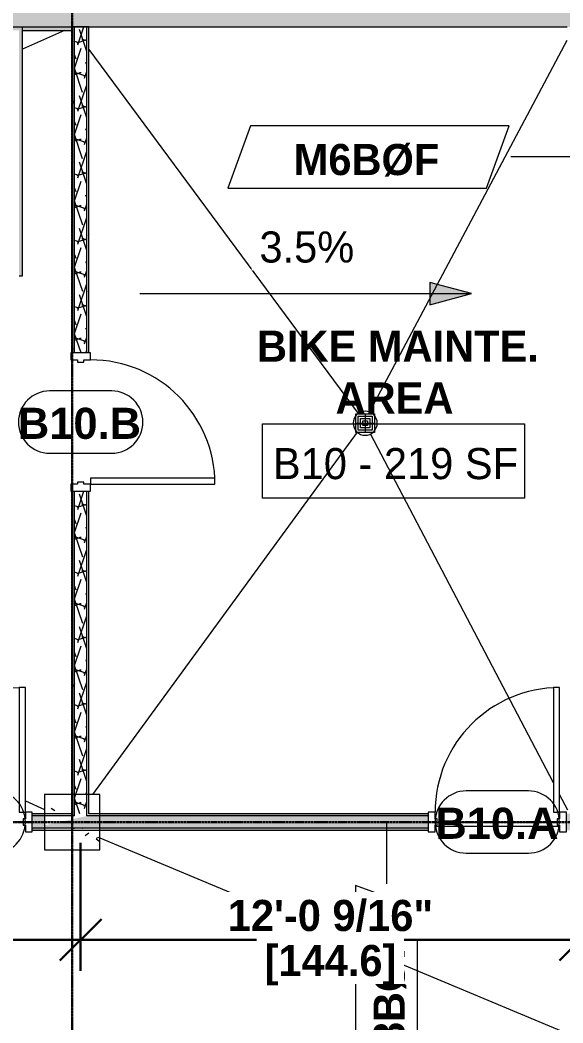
# Model space of a CAD drawing. Header units: inches. Extents: x -4218 to -1814, y 9767 to 12426.
# Drawn here: x -3169.4 to -3012.3, y 11789.1 to 12079.2 of the extents above; entities that cross this region are included whole.
import ezdxf

# ---------------------------------------------------------------- set-up
doc = ezdxf.new("R2010")
doc.units = ezdxf.units.IN
doc.header["$MEASUREMENT"] = 0
doc.linetypes.add('Grid Line 1_2_', pattern=[0.875, 0.5, -0.125, 0.125, -0.125])
doc.linetypes.add('Grid Line 1_2__2_', pattern=[0.875, 0.5, -0.125, 0.125, -0.125])
for name, color, linetype, lineweight in [('0-1', 7, 'Continuous', 5), ('0-2', 7, 'Continuous', 9), ('0-5', 55, 'Continuous', 9), ('A-ANNO-DIMS-1', 211, 'Continuous', 30), ('A-AREA-IDEN', 2, 'Continuous', 9), ('A-DOOR-3', 31, 'Continuous', 9), ('A-DOOR-4', 31, 'Continuous', 20), ('A-DOOR-FRAM', 31, 'Continuous', 20), ('A-DOOR-IDEN', 31, 'Continuous', 9), ('A-FLOR-1', 9, 'Continuous', 13), ('A-GENM', 5, 'Continuous', 9), ('A-WALL', 113, 'Continuous', 13), ('A-WALL-IDEN', 211, 'Continuous', 9), ('A-WALL-PATT-2', 55, 'Continuous', 9), ('A-WALL-PATT-5', 111, 'Continuous', 9), ('G-ANNO-DIMS', 111, 'Continuous', 9), ('I-WALL-3', 2, 'Continuous', 9), ('P-SANR-FIXT-1', 7, 'Continuous', 9), ('S-COLS', 52, 'Continuous', 9), ('S-COLS-1', 7, 'Continuous', 9), ('S-FNDN-5', 7, 'Continuous', 9), ('S-GRID-1', 1, 'Grid Line 1_2_', 9), ('S-GRID-2', 1, 'Grid Line 1_2__2_', 30)]:
    doc.layers.add(name, color=color, linetype=linetype, lineweight=lineweight)
doc.styles.add('Arial_B', font='arialbd.ttf', dxfattribs={"height": 9})
doc.styles.add('Century Gothic', font='ufonts.com_century-gothic.ttf', dxfattribs={"height": 9})
doc.styles.add('Century Gothic_B', font='GOTHICB.TTF', dxfattribs={"height": 9})
doc.dimstyles.new('OD__1_16__Tol__', dxfattribs={"dimscale": 12, "dimtxt": 9.397514, "dimasz": 1, "dimexe": 0.75, "dimexo": 0.5, "dimgap": 0.125, "dimtad": 1, "dimdec": 4, "dimrnd": 0.0625, "dimzin": 3, "dimdsep": 46, "dimlunit": 4, "dimtxsty": 'Century Gothic_B', "dimblk1": 'OBLIQUE', "dimblk2": 'OBLIQUE', "dimsah": 1, "dimcen": 0.09, "dimdle": 0.75, "dimazin": 0, "dimtfac": 1, "dimtdec": 4, "dimtix": 1, "dimtmove": 0, "dimatfit": 3, "dimfxl": 1, "dimtvp": 1, "dimtfill": 1, "dimfrac": 2, "dimtolj": 1, "dimtzin": 0, "dimlwd": 30, "dimlwe": 30, "dimarcsym": 2})
pattern_1 = [(0, (0, 0), (30.72, 7.68), [1.267, -21.773, 1.267, -21.773, -122.88]), (0, (0, 0), (30.72, 7.68), [-46.08, 1.267, -44.813, 1.267, -21.773, -53.76]), (0, (0, 0), (30.72, 7.68), [-115.2, 1.267, -14.093, 1.267, -37.133]), (120, (11.52, 3.84), (-22.011075, 22.7643004), [1.267, -21.773, 1.267, -21.773, -122.88]), (120, (11.52, 3.84), (-22.011075, 22.7643004), [-46.08, 1.267, -44.813, 1.267, -21.773, -53.76]), (120, (11.52, 3.84), (-22.011075, 22.7643004), [-115.2, 1.267, -14.093, 1.267, -37.133]), (240, (15.36, 19.2), (-8.708925, -30.4443004), [1.267, -21.773, 1.267, -21.773, -122.88]), (240, (15.36, 19.2), (-8.708925, -30.4443004), [-46.08, 1.267, -44.813, 1.267, -21.773, -53.76]), (240, (15.36, 19.2), (-8.708925, -30.4443004), [-115.2, 1.267, -14.093, 1.267, -37.133])]
pattern_2 = [(161.57, (0.48, 0.48), (-3.83995378, -1.544e-05), [0, -27.322, 3.034, 0]), (18.43, (-0.48, 0.48), (-3.83995378, 1.544e-05), [0, -27.322, 3.034, 0]), (108.43, (0.48, 0.48), (1.919622, -9.60052459), [9.106, -21.25]), (71.57, (-0.48, 0.48), (1.919622, 9.60052459), [9.106, -21.25])]

# ---------------------------------------------------------------- blocks, each defined once
blk = doc.blocks.new('Drain-Floor-WATTS-Square-Stainless_Steel_Strainer-Type_FD-1200-M - 2_ Outlet with 5_ Strainer-2528673-FLOOR PLAN - BASEMENT')
at = {"layer": 'P-SANR-FIXT-1'}
for p, q in [((-2.707, -2.707), (-2.707, 2.707)), ((-2.707, 2.707), (2.707, 2.707)), ((-2.03025, -2.03025), (-2.03025, 2.03025)), ((-2.03025, 2.03025), (2.03025, 2.03025)), ((-1.3535, -1.3535), (-1.3535, 1.3535)), ((-1.3535, 1.3535), (1.3535, 1.3535)), ((-0.67675, -0.67675), (-0.67675, 0.67675)), ((-0.67675, 0.67675), (0.67675, 0.67675)), ((0, 2.707), (0, -2.707)), ((0.67675, 0.67675), (0.67675, -0.67675)), ((1.3535, 1.3535), (1.3535, -1.3535)), ((2.03025, 2.03025), (2.03025, -2.03025)), ((2.707, 2.707), (2.707, -2.707)), ((-2.707, 0), (2.707, 0)), ((2.707, -2.707), (-2.707, -2.707)), ((2.03025, -2.03025), (-2.03025, -2.03025)), ((1.3535, -1.3535), (-1.3535, -1.3535)), ((0.67675, -0.67675), (-0.67675, -0.67675))]:
    blk.add_line(p, q, dxfattribs=at)
for start, end in [(360, 180), (180, 360)]:
    blk.add_arc((0, 0), 3.5, start, end, dxfattribs=at)
blk = doc.blocks.new('CTR - 1st Phase - Shell_rvt-1-FLOOR PLAN - BASEMENT')
at = {"layer": 'A-FLOR-1'}
for p, q in [((-3156.57, 12076.19), (-3168.71, 12070.77)), ((-3154.32, 11982.89), (-3154.32, 12076.19)), ((-3068.26, 11965.78), (-3011.14, 12073.42)), ((-3149.51, 12070.68), (-3071.62, 11965.35)), ((-3154.32, 11944.89), (-3154.32, 11980.89)), ((-3071.91, 11960), (-3148.48, 11855.19)), ((-3015.07, 11858.51), (-3067.99, 11959.45)), ((-3154.32, 11855.19), (-3154.32, 11942.89)), ((-3010.95, 11850.65), (-3013.32, 11855.18)), ((-3167.89, 11853.31), (-3162.32, 11850.8)), ((-3168.51, 11847.19), (-3203.26, 11847.19)), ((-3049.32, 11846), (-3013.32, 11846)), ((-3048.7, 11847.19), (-3013.95, 11847.19)), ((-3146.32, 11842.65), (-2985.07, 11775.19)), ((-3154.32, 11787.19), (-3154.32, 11839.19))]:
    blk.add_line(p, q, dxfattribs=at)
at = {"layer": 'S-GRID-1'}
for p, q in [((-3154.32, 9836.18), (-3154.32, 12376.79)), ((-1814.21, 11847.19), (-4168.71, 11847.19))]:
    blk.add_line(p, q, dxfattribs=at)
at = {"layer": '0-2'}
blk.add_blockref('Drain-Floor-WATTS-Square-Stainless_Steel_Strainer-Type_FD-1200-M - 2_ Outlet with 5_ Strainer-2528673-FLOOR PLAN - BASEMENT', (-3069.55, 11962.56), dxfattribs=at)
blk = doc.blocks.new('034100 - Precast Structural Concrete - Column - Corbels - 16_x16_-2331165-FLOOR PLAN - BASEMENT')
at = {"layer": 'S-COLS'}
h = blk.add_hatch(dxfattribs=at)
h.set_pattern_fill('FP_12', color=256, style=0, pattern_type=2)
h.set_pattern_definition([(50, (3153.34, -11846.205), (27.5427, -2.40992), [2.88, -31.68]), (355, (3153.34, -11846.205), (-5.327844, 28.884266), [2.304, -25.344]), (100.451, (3155.635, -11846.406), (22.215316, 26.47393), [2.448, -26.924]), (46.184, (3153.34, -11838.525), (40.98187, -6.35642), [4.32, -47.52]), (96.636, (3156.755, -11839.055), (35.89075, 37.40619), [3.671, -40.386]), (351.184, (3153.34, -11838.525), (35.89097, 37.40622), [3.456, -38.016]), (21, (3157.18, -11840.445), (22.921036, -15.46073), [2.88, -31.68]), (326, (3157.18, -11840.445), (9.34353, 27.84574), [2.304, -25.344]), (71.451, (3159.09, -11841.734), (32.26477, 12.38442), [2.448, -26.924]), (37.5, (3153.339, -11846.205), (0.466855, 12.782707), [1.267, -23.77, 1.267, -24.461, -25.44]), (37.5, (3153.339, -11846.205), (0.466855, 12.782707), [-50.765, 1.267, -24.173]), (7.5, (3153.339, -11846.205), (10.10159, 15.14509), [1.267, -13.402, 1.267, -23.194, -9.696]), (7.5, (3153.339, -11846.205), (10.10159, 15.14509), [-39.13, 1.267, -8.429]), (327.5, (3144.776, -11846.205), (20.499161, -0.86578), [1.267, -8.333, 1.267, -28.685, -39.744]), (327.5, (3144.776, -11846.205), (20.499161, -0.86578), [-39.552, 1.267, -38.477]), (317.5, (3140.936, -11846.205), (22.39478, 3.844288), [1.267, -11.213, 1.267, -18.624, -28.224]), (317.5, (3140.936, -11846.205), (22.39478, 3.844288), [-32.371, 1.267, -26.957])])
h.paths.add_polyline_path([(3.2, -7.02), (7.02, -7.02), (6.99, -1.39), (6.94, -1.39), (6.94, -0.77), (-8.91, -0.77), (-8.93, -1.39), (-8.98, -1.39), (-8.98, -7.02), (-0.98, -7.02)], flags=0)
h.paths.add_polyline_path([(-8.91, 0.04), (3.2, 2.73), (6.94, 2.73), (6.96, 3.36), (7.02, 3.36), (7.02, 8.98), (3.2, 8.98), (3.2, 3.36), (-0.3, 3.36), (-0.3, 8.98), (-8.98, 8.98), (-8.96, 3.36), (-8.91, 3.36), (-8.91, 0.98)], flags=0)
at = {"layer": 'S-COLS-1'}
for p, q in [((-8.91, 8.98), (-8.98, 8.98)), ((-8.98, 8.98), (-8.98, -7.02)), ((6.94, 8.98), (-8.91, 8.98)), ((7.02, 8.98), (6.94, 8.98)), ((7.02, -7.02), (7.02, 8.98)), ((-8.98, -7.02), (-8.91, -7.02)), ((-8.91, -7.02), (6.94, -7.02)), ((6.94, -7.02), (7.02, -7.02))]:
    blk.add_line(p, q, dxfattribs=at)
blk = doc.blocks.new('CTR - 1st Phase - Structure_rvt-1-FLOOR PLAN - BASEMENT')
at = {"layer": 'A-WALL-PATT-2'}
h = blk.add_hatch(dxfattribs=at)
h.set_pattern_fill('FP_2', color=256, style=0, pattern_type=2)
h.set_pattern_definition([(50, (0, 0), (27.5427, -2.40992), [2.88, -31.68]), (355, (0, 0), (-5.327844, 28.884266), [2.304, -25.344]), (100.451, (2.295, -0.2), (22.215316, 26.47393), [2.448, -26.924]), (46.184, (0, 7.68), (40.981875, -6.35642), [4.32, -47.52]), (96.636, (3.415, 7.15), (35.89075, 37.40619), [3.671, -40.386]), (351.184, (0, 7.68), (35.89097, 37.40622), [3.456, -38.016]), (21, (3.84, 5.76), (22.921036, -15.46073), [2.88, -31.68]), (326, (3.84, 5.76), (9.34353, 27.84574), [2.304, -25.344]), (71.451, (5.75, 4.472), (32.26477, 12.38442), [2.448, -26.924]), (37.5, (0, 0), (0.466855, 12.782707), [1.267, -23.77, 1.267, -24.461, -25.44]), (37.5, (0, 0), (0.466855, 12.782707), [-50.765, 1.267, -24.173]), (7.5, (0, 0), (10.10159, 15.14509), [1.267, -13.402, 1.267, -23.194, -9.696]), (7.5, (0, 0), (10.10159, 15.14509), [-39.13, 1.267, -8.429]), (327.5, (-8.563, 0), (20.499161, -0.86578), [1.267, -8.333, 1.267, -28.685, -39.744]), (327.5, (-8.563, 0), (20.499161, -0.86578), [-39.552, 1.267, -38.477]), (317.5, (-12.403, 0), (22.39478, 3.844288), [1.267, -11.213, 1.267, -18.624, -28.224]), (317.5, (-12.403, 0), (22.39478, 3.844288), [-32.371, 1.267, -26.957])])
h.paths.add_polyline_path([(-3829.32, 12077.19), (-2838.32, 12077.19), (-2838.32, 12087.19), (-3829.32, 12087.19), (-3829.32, 12082.72)], flags=0)
h.paths.add_polyline_path([(-2694.32, 12077.19), (-1953.32, 12077.19), (-1953.32, 12087.19), (-2694.32, 12087.19)], flags=0)
at = {"layer": 'S-FNDN-5'}
blk.add_line((-3819.32, 12077.19), (-3011.14, 12077.19), dxfattribs=at)
at = {"layer": 'S-GRID-2'}
for p, q in [((-3154.32, 9772.61), (-3154.32, 12247.5)), ((-1814.21, 11847.19), (-4076.95, 11847.19))]:
    blk.add_line(p, q, dxfattribs=at)
at = {"layer": '0-5'}
blk.add_blockref('034100 - Precast Structural Concrete - Column - Corbels - 16_x16_-2331165-FLOOR PLAN - BASEMENT', (-3153.34, 11846.21), dxfattribs=at)
blk = doc.blocks.new('HOLLOW METAL - HM - METAL LEAF - 3-0 x 7-0-2191985-FLOOR PLAN - BASEMENT')
at = {"layer": 'A-DOOR-3'}
blk.add_arc((18, 3.125), 36, 90, 180, dxfattribs=at)
at = {"layer": 'A-DOOR-4'}
for p, q in [((18, 39.125), (16.25, 39.125)), ((16.25, 39.125), (16.25, 3.125)), ((18, 3.125), (18, 39.125)), ((16.25, 3.125), (18, 3.125))]:
    blk.add_line(p, q, dxfattribs=at)
at = {"layer": 'A-DOOR-FRAM'}
for p, q in [((-18, 3.125), (-20, 3.125)), ((-20, 3.125), (-20, -2.625)), ((-18, 1.1875), (-18, 3.125)), ((18, 3.125), (18, 1.1875)), ((20, 3.125), (18, 3.125)), ((20, -2.625), (20, 3.125)), ((-17.375, 1.1875), (-18, 1.1875)), ((-17.375, -0.6875), (-17.375, 1.1875)), ((18, 1.1875), (17.375, 1.1875)), ((17.375, 1.1875), (17.375, -0.6875)), ((-20, -2.625), (-18, -2.625)), ((-18, -2.625), (-18, -0.6875)), ((-18, -0.6875), (-17.375, -0.6875)), ((17.375, -0.6875), (18, -0.6875)), ((18, -0.6875), (18, -2.625)), ((18, -2.625), (20, -2.625))]:
    blk.add_line(p, q, dxfattribs=at)
blk = doc.blocks.new('Parking_Stall_Multiple - BIKE-2100173-FLOOR PLAN - BASEMENT')
at = {"layer": 'A-GENM'}
h = blk.add_hatch(color=256, dxfattribs=at)
h.paths.add_polyline_path([(72, 487), (36.5, 486.5), (1, 487), (0, 486), (72, 486)], flags=0)
h.paths.add_polyline_path([(1, 501.45), (0, 501.45), (0, 487), (1, 487), (1, 501.38)], flags=0)
h = blk.add_hatch(color=256, dxfattribs=at)
h.paths.add_polyline_path([(72, 487), (1, 487), (36.5, 486.5)], flags=0)
h.paths.add_polyline_path([(72, 468), (72, 469), (36.5, 468.5), (1, 469), (0, 468), (33.95, 468)], flags=0)
h.paths.add_polyline_path([(0, 486), (1, 487), (0, 487)], flags=0)
h.paths.add_polyline_path([(0, 469), (0, 468), (0.05, 468.95)], flags=0)
h.paths.add_polyline_path([(1, 486), (0, 485.99), (0, 469), (1, 469)], flags=0)
for p, q in [((1, 487), (1, 501.45)), ((72, 487), (0, 487)), ((72, 487), (1, 487)), ((72, 486), (72, 487)), ((72, 486), (72, 487))]:
    blk.add_line(p, q, dxfattribs=at)
blk = doc.blocks.new('Wall Tag - Arch Wall-633520-FLOOR PLAN - BASEMENT')
at = {"layer": 'A-WALL-IDEN'}
for p, q in [((-0.3561, 0.0937), (-0.4244, -0.0937)), ((0.4244, 0.0937), (-0.3561, 0.0937)), ((0.3561, -0.0937), (0.4244, 0.0937)), ((-0.4244, -0.0937), (0.3561, -0.0937))]:
    blk.add_line(p, q, dxfattribs=at)
blk = doc.blocks.new('Door Tag - Plans-594102-FLOOR PLAN - BASEMENT')
at = {"layer": 'A-DOOR-IDEN'}
for p, q in [((0.09375, 0.09375), (-0.09375, 0.09375)), ((-0.09375, -0.09375), (0.09375, -0.09375))]:
    blk.add_line(p, q, dxfattribs=at)
for centre, start, end in [((-0.09375, 0), 90, 270), ((0.09375, 0), 270, 90)]:
    blk.add_arc(centre, 0.09375, start, end, dxfattribs=at)
blk = doc.blocks.new('_Oblique')
at = {"color": 0, "linetype": 'ByBlock', "lineweight": -2}
blk.add_line((-0.5, -0.5), (0.5, 0.5), dxfattribs=at)
blk = doc.blocks.new('DIMBLOCK37-FLOOR PLAN - BASEMENT')
at = {"layer": 'A-ANNO-DIMS-1', "color": 0, "lineweight": 30, "transparency": 16777216}
for p, q in [((-3832.32, 12094.69), (-3832.32, 12367.57)), ((-2635.3, 12083.19), (-2635.3, 12367.57)), ((-3841.32, 12358.57), (-2626.3, 12358.57))]:
    blk.add_line(p, q, dxfattribs=at)
at = {"layer": 'Defpoints', "color": 0, "transparency": 16777216}
for p in [(-2635.3, 12358.57), (-3832.32, 12088.69), (-2635.3, 12077.19)]:
    blk.add_point(p, dxfattribs=at)
at = {"layer": 'A-ANNO-DIMS-1', "color": 0, "lineweight": 30, "transparency": 16777216, "xscale": 12, "yscale": 12, "zscale": 12, "rotation": 180}
blk.add_blockref('_Oblique', (-3832.32, 12358.57), dxfattribs=at)
at = {"layer": 'A-ANNO-DIMS-1', "color": 0, "lineweight": 30, "transparency": 16777216, "xscale": 12, "yscale": 12, "zscale": 12}
blk.add_blockref('_Oblique', (-2635.3, 12358.57), dxfattribs=at)
at = {"layer": 'A-ANNO-DIMS-1', "color": 0, "transparency": 16777216, "insert": (-3233.81, 12364.8), "char_height": 9, "attachment_point": 5, "style": 'Century Gothic_B', "bg_fill": 3, "box_fill_scale": 1.25, "bg_fill_color": 256, "bg_fill_true_color": 13158600, "bg_fill_transparency": 0}
blk.add_mtext('\\A1;99\'-9"', dxfattribs=at)
at = {"layer": 'A-ANNO-DIMS-1', "color": 0, "transparency": 16777216, "insert": (-3233.81, 12351.24), "char_height": 9, "attachment_point": 5, "style": 'Century Gothic_B', "bg_fill": 3, "box_fill_scale": 1.25, "bg_fill_color": 256, "bg_fill_true_color": 13158600, "bg_fill_transparency": 0}
blk.add_mtext('\\A1;[1197.0]', dxfattribs=at)
blk = doc.blocks.new('DIMBLOCK56-FLOOR PLAN - BASEMENT')
at = {"layer": 'A-ANNO-DIMS-1', "color": 0, "lineweight": 30, "transparency": 16777216}
for p, q in [((-3151.89, 11841.19), (-3151.89, 11804.1)), ((-3669.32, 11815.58), (-3669.32, 11804.1)), ((-3678.32, 11813.1), (-3142.89, 11813.1))]:
    blk.add_line(p, q, dxfattribs=at)
at = {"layer": 'Defpoints', "color": 0, "transparency": 16777216}
for p in [(-3151.89, 11847.19), (-3669.32, 11821.58), (-3151.89, 11813.1)]:
    blk.add_point(p, dxfattribs=at)
at = {"layer": 'A-ANNO-DIMS-1', "color": 0, "lineweight": 30, "transparency": 16777216, "xscale": 12, "yscale": 12, "zscale": 12, "rotation": 180}
blk.add_blockref('_Oblique', (-3669.32, 11813.1), dxfattribs=at)
at = {"layer": 'A-ANNO-DIMS-1', "color": 0, "lineweight": 30, "transparency": 16777216, "xscale": 12, "yscale": 12, "zscale": 12}
blk.add_blockref('_Oblique', (-3151.89, 11813.1), dxfattribs=at)
at = {"layer": 'A-ANNO-DIMS-1', "color": 0, "transparency": 16777216, "insert": (-3410.6, 11820.03), "char_height": 9, "attachment_point": 5, "style": 'Century Gothic_B', "bg_fill": 3, "box_fill_scale": 1.25, "bg_fill_color": 256, "bg_fill_true_color": 13158600, "bg_fill_transparency": 0}
blk.add_mtext('\\A1;43\'-1 7/16"', dxfattribs=at)
at = {"layer": 'A-ANNO-DIMS-1', "color": 0, "transparency": 16777216, "insert": (-3410.6, 11805.77), "char_height": 9, "attachment_point": 5, "style": 'Century Gothic_B', "bg_fill": 3, "box_fill_scale": 1.25, "bg_fill_color": 256, "bg_fill_true_color": 13158600, "bg_fill_transparency": 0}
blk.add_mtext('\\A1;[517.4]', dxfattribs=at)
blk = doc.blocks.new('DIMBLOCK57-FLOOR PLAN - BASEMENT')
at = {"layer": 'A-ANNO-DIMS-1', "color": 0, "lineweight": 30, "transparency": 16777216}
for p, q in [((-3151.89, 11841.19), (-3151.89, 11804.1)), ((-3007.32, 11841.19), (-3007.32, 11804.1)), ((-3160.89, 11813.1), (-2998.32, 11813.1))]:
    blk.add_line(p, q, dxfattribs=at)
at = {"layer": 'Defpoints', "color": 0, "transparency": 16777216}
for p in [(-3151.89, 11847.19), (-3007.32, 11847.19), (-3007.32, 11813.1)]:
    blk.add_point(p, dxfattribs=at)
at = {"layer": 'A-ANNO-DIMS-1', "color": 0, "lineweight": 30, "transparency": 16777216, "xscale": 12, "yscale": 12, "zscale": 12, "rotation": 180}
blk.add_blockref('_Oblique', (-3151.89, 11813.1), dxfattribs=at)
at = {"layer": 'A-ANNO-DIMS-1', "color": 0, "lineweight": 30, "transparency": 16777216, "xscale": 12, "yscale": 12, "zscale": 12}
blk.add_blockref('_Oblique', (-3007.32, 11813.1), dxfattribs=at)
at = {"layer": 'A-ANNO-DIMS-1', "color": 0, "transparency": 16777216, "insert": (-3079.6, 11820.03), "char_height": 9, "attachment_point": 5, "style": 'Century Gothic_B', "bg_fill": 3, "box_fill_scale": 1.25, "bg_fill_color": 256, "bg_fill_true_color": 13158600, "bg_fill_transparency": 0}
blk.add_mtext('\\A1;12\'-0 9/16"', dxfattribs=at)
at = {"layer": 'A-ANNO-DIMS-1', "color": 0, "transparency": 16777216, "insert": (-3079.6, 11805.77), "char_height": 9, "attachment_point": 5, "style": 'Century Gothic_B', "bg_fill": 3, "box_fill_scale": 1.25, "bg_fill_color": 256, "bg_fill_true_color": 13158600, "bg_fill_transparency": 0}
blk.add_mtext('\\A1;[144.6]', dxfattribs=at)
blk = doc.blocks.new('DIMBLOCK58-FLOOR PLAN - BASEMENT')
at = {"layer": 'A-ANNO-DIMS-1', "color": 0, "lineweight": 30, "transparency": 16777216}
for p, q in [((-2870.76, 11946), (-2870.76, 11804.1)), ((-3007.32, 11841.19), (-3007.32, 11804.1)), ((-3016.32, 11813.1), (-2861.76, 11813.1))]:
    blk.add_line(p, q, dxfattribs=at)
at = {"layer": 'Defpoints', "color": 0, "transparency": 16777216}
for p in [(-2870.76, 11952), (-3007.32, 11847.19), (-2870.76, 11813.1)]:
    blk.add_point(p, dxfattribs=at)
at = {"layer": 'A-ANNO-DIMS-1', "color": 0, "lineweight": 30, "transparency": 16777216, "xscale": 12, "yscale": 12, "zscale": 12, "rotation": 180}
blk.add_blockref('_Oblique', (-3007.32, 11813.1), dxfattribs=at)
at = {"layer": 'A-ANNO-DIMS-1', "color": 0, "lineweight": 30, "transparency": 16777216, "xscale": 12, "yscale": 12, "zscale": 12}
blk.add_blockref('_Oblique', (-2870.76, 11813.1), dxfattribs=at)
at = {"layer": 'A-ANNO-DIMS-1', "color": 0, "transparency": 16777216, "insert": (-2939.04, 11820.03), "char_height": 9, "attachment_point": 5, "style": 'Century Gothic_B', "bg_fill": 3, "box_fill_scale": 1.25, "bg_fill_color": 256, "bg_fill_true_color": 13158600, "bg_fill_transparency": 0}
blk.add_mtext('\\A1;11\'-4 9/16"', dxfattribs=at)
at = {"layer": 'A-ANNO-DIMS-1', "color": 0, "transparency": 16777216, "insert": (-2939.04, 11805.77), "char_height": 9, "attachment_point": 5, "style": 'Century Gothic_B', "bg_fill": 3, "box_fill_scale": 1.25, "bg_fill_color": 256, "bg_fill_true_color": 13158600, "bg_fill_transparency": 0}
blk.add_mtext('\\A1;[136.6]', dxfattribs=at)

msp = doc.modelspace()

# ---------------------------------------------------------------- hatches: boundary and pattern name
at = {"layer": 'A-WALL-PATT-5'}
h = msp.add_hatch(dxfattribs=at)
h.set_pattern_fill('FP_5', color=256, style=0, pattern_type=2)
h.set_pattern_definition(pattern_1)
h.paths.add_polyline_path([(-3154.26124, 11855.1894), (-3153.63624, 11855.1894), (-3153.63624, 11942.8894), (-3154.26124, 11942.8894), (-3154.26124, 11885.34375)], flags=0)
h.paths.add_polyline_path([(-3154.26124, 11982.8894), (-3153.63624, 11982.8894), (-3153.63624, 12077.1894), (-3154.26124, 12077.1894), (-3154.26124, 12043.24325)], flags=0)
h = msp.add_hatch(dxfattribs=at)
h.set_pattern_fill('FP_6', color=256, style=0, pattern_type=2)
h.set_pattern_definition(pattern_2)
h.paths.add_polyline_path([(-3152.58867, 11849.5644), (-3150.13624, 11849.5644), (-3150.13624, 11942.8894), (-3153.63624, 11942.8894), (-3153.63624, 11849.5644)], flags=0)
h.paths.add_polyline_path([(-3150.94874, 11982.8894), (-3150.13624, 11982.8894), (-3150.13624, 12077.1894), (-3153.63624, 12077.1894), (-3153.63624, 11982.8894), (-3152.82374, 11982.8894)], flags=0)
h = msp.add_hatch(dxfattribs=at)
h.set_pattern_fill('FP_5', color=256, style=0, pattern_type=2)
h.set_pattern_definition(pattern_1)
h.paths.add_polyline_path([(-3150.13624, 11855.1894), (-3149.51124, 11855.1894), (-3149.51124, 11942.8894), (-3150.13624, 11942.8894), (-3150.13624, 11885.34375)], flags=0)
h.paths.add_polyline_path([(-3150.13624, 11982.8894), (-3149.51124, 11982.8894), (-3149.51124, 12077.1894), (-3150.13624, 12077.1894), (-3150.13624, 12043.24325)], flags=0)
h = msp.add_hatch(dxfattribs=at)
h.set_pattern_fill('FP_6', color=256, style=0, pattern_type=2)
h.set_pattern_definition(pattern_2)
h.paths.add_polyline_path([(-3126.52181, 11845.4394), (-3051.32374, 11845.4394), (-3051.32374, 11848.9394), (-3150.13624, 11848.9394), (-3162.245, 11846.24856), (-3162.245, 11848.9394), (-3165.88624, 11848.9394), (-3165.88624, 11845.4394), (-3152.76074, 11845.4394)], flags=0)
h.paths.add_polyline_path([(-3011.32374, 11845.4394), (-2926.57374, 11845.4394), (-2926.57374, 11848.9394), (-3011.32374, 11848.9394), (-3011.32374, 11845.86887)], flags=0)
h.paths.add_polyline_path([(-3667.51124, 11845.4394), (-3205.88624, 11845.4394), (-3205.88624, 11848.9394), (-3667.51124, 11848.9394), (-3667.51124, 11846.99358)], flags=0)
h = msp.add_hatch(dxfattribs=at)
h.set_pattern_fill('FP_5', color=256, style=0, pattern_type=2)
h.set_pattern_definition(pattern_1)
h.paths.add_polyline_path([(-2930.07374, 11848.9394), (-2930.07374, 11849.5644), (-3004.32374, 11849.5644), (-3004.32374, 11848.9394), (-2940.8095, 11848.9394)], flags=0)
h.paths.add_polyline_path([(-3666.77581, 11848.9394), (-3205.88624, 11848.9394), (-3205.88624, 11849.5644), (-3666.88624, 11849.5644), (-3666.88624, 11848.9394)], flags=0)
h.paths.add_polyline_path([(-3146.40248, 11848.9394), (-3051.32374, 11848.9394), (-3051.32374, 11849.5644), (-3146.40248, 11849.54461)], flags=0)
h.paths.add_polyline_path([(-3165.88624, 11848.9394), (-3162.245, 11848.9394), (-3162.245, 11849.5644), (-3165.88624, 11849.5644)], flags=0)
h.paths.add_polyline_path([(-3010.94874, 11848.9394), (-3010.32374, 11848.9394), (-3010.32374, 11849.5644), (-3011.32374, 11849.5644), (-3011.32374, 11848.9394)], flags=0)
h = msp.add_hatch(dxfattribs=at)
h.set_pattern_fill('FP_5', color=256, style=0, pattern_type=2)
h.set_pattern_definition(pattern_1)
h.paths.add_polyline_path([(-2926.57374, 11844.8144), (-2925.94874, 11844.8144), (-2925.94874, 11845.4394), (-3011.32374, 11845.4394), (-3011.32374, 11844.8144), (-2991.45831, 11844.8144)], flags=0)
h.paths.add_polyline_path([(-3666.88624, 11844.8144), (-3205.88624, 11844.8144), (-3205.88624, 11845.4394), (-3666.88624, 11845.4394)], flags=0)
h.paths.add_polyline_path([(-3051.32374, 11844.8144), (-3051.32374, 11845.4394), (-3146.40248, 11845.4394), (-3146.40248, 11844.8144), (-3058.99006, 11844.8144)], flags=0)
h.paths.add_polyline_path([(-3165.88624, 11844.8144), (-3162.245, 11844.83426), (-3162.245, 11845.4394), (-3165.88624, 11845.4394)], flags=0)
at = {"layer": 'G-ANNO-DIMS'}
msp.add_hatch(color=256, dxfattribs=at).paths.add_polyline_path([(-3038.80716, 12000.05738), (-3050.80716, 12003.27277), (-3050.80716, 11996.84199)], flags=0)

# ---------------------------------------------------------------- linework, layer by layer
at = {"layer": 'A-AREA-IDEN', "flags": 128}
msp.add_lwpolyline([(-3099.24393, 11962.38026), (-3023.47385, 11962.38026), (-3023.47385, 11940.8842), (-3099.24393, 11940.8842)], close=True, dxfattribs=at)
at = {"layer": 'A-WALL'}
for p, q in [((-3153.63624, 11982.8894), (-3153.63624, 12077.1894)), ((-3150.13624, 11982.8894), (-3150.13624, 12077.1894)), ((-3153.63624, 11848.9394), (-3153.63624, 11942.8894)), ((-3150.13624, 11848.9394), (-3150.13624, 11942.8894)), ((-3153.63624, 11848.9394), (-3165.88624, 11848.9394)), ((-3051.32374, 11848.9394), (-3150.13624, 11848.9394)), ((-3051.32374, 11845.4394), (-3165.88624, 11845.4394))]:
    msp.add_line(p, q, dxfattribs=at)
at = {"layer": 'A-WALL-IDEN'}
for p, q in [((-3007.32374, 12039.59769), (-3027.38994, 12039.59769)), ((-3063.37961, 11847.1894), (-3063.37961, 11829.32201))]:
    msp.add_line(p, q, dxfattribs=at)
at = {"layer": 'G-ANNO-DIMS'}
for p, q in [((-3038.80716, 12000.05738), (-3050.80716, 12003.27277)), ((-3050.80716, 12003.27277), (-3050.80716, 11996.84199)), ((-3134.80716, 12000.05738), (-3038.80716, 12000.05738)), ((-3050.80716, 11996.84199), (-3038.80716, 12000.05738))]:
    msp.add_line(p, q, dxfattribs=at)
at = {"layer": 'I-WALL-3'}
for p, q in [((-3154.26124, 12077.1894), (-3154.26124, 11982.8894)), ((-3149.51124, 12077.1894), (-3154.26124, 12077.1894)), ((-3149.51124, 11982.8894), (-3149.51124, 12077.1894)), ((-3154.26124, 11942.8894), (-3154.26124, 11849.5644)), ((-3149.51124, 11849.5644), (-3149.51124, 11942.8894)), ((-3154.26124, 11849.5644), (-3165.88624, 11849.5644)), ((-3051.32374, 11849.5644), (-3149.51124, 11849.5644)), ((-3165.88624, 11844.8144), (-3051.32374, 11844.8144))]:
    msp.add_line(p, q, dxfattribs=at)

# ---------------------------------------------------------------- block references
at = {"layer": '0-1'}
for name in ['CTR - 1st Phase - Shell_rvt-1-FLOOR PLAN - BASEMENT', 'CTR - 1st Phase - Structure_rvt-1-FLOOR PLAN - BASEMENT']:
    msp.add_blockref(name, (0, 0), dxfattribs=at)
at = {"layer": 'A-DOOR-3', "rotation": 270}
msp.add_blockref('HOLLOW METAL - HM - METAL LEAF - 3-0 x 7-0-2191985-FLOOR PLAN - BASEMENT', (-3152.13624, 11962.8894), dxfattribs=at)
at = {"layer": 'A-DOOR-3'}
for p in [(-3185.88624, 11846.9394), (-3031.32374, 11846.9394)]:
    msp.add_blockref('HOLLOW METAL - HM - METAL LEAF - 3-0 x 7-0-2191985-FLOOR PLAN - BASEMENT', p, dxfattribs=at)
at = {"layer": 'A-DOOR-IDEN', "xscale": 95.99999999999994, "yscale": 95.99999999999994, "zscale": 95.99999999999994}
for p in [(-3151.88624, 11962.8894), (-3185.88624, 11847.1894), (-3031.32374, 11847.1894)]:
    msp.add_blockref('Door Tag - Plans-594102-FLOOR PLAN - BASEMENT', p, dxfattribs=at)
at = {"layer": 'A-GENM', "rotation": 269.9999999999967}
msp.add_blockref('Parking_Stall_Multiple - BIKE-2100173-FLOOR PLAN - BASEMENT', (-3655.70846, 12077.1894), dxfattribs=at)
at = {"layer": 'A-WALL-IDEN', "xscale": 95.99999999999994, "yscale": 95.99999999999994, "zscale": 95.99999999999994}
msp.add_blockref('Wall Tag - Arch Wall-633520-FLOOR PLAN - BASEMENT', (-3068.58506, 12039.59769), dxfattribs=at)
at = {"layer": 'A-WALL-IDEN', "xscale": 95.99999999999994, "yscale": 95.99999999999994, "zscale": 95.99999999999994, "rotation": 89.99999999999991}
msp.add_blockref('Wall Tag - Arch Wall-633520-FLOOR PLAN - BASEMENT', (-3063.37961, 11788.1269), dxfattribs=at)

# ---------------------------------------------------------------- texts
at = {"layer": 'A-AREA-IDEN', "char_height": 9, "attachment_point": 1}
for s, insert, width, style in [('BIKE MAINTE.', (-3100.85495, 11989.35313), 95.445, 'Century Gothic_B'), ('AREA', (-3078.10495, 11974.35313), 40.299, 'Century Gothic_B'), ('B10 - 219 SF', (-3096.24393, 11955.38026), 84.234, 'Century Gothic')]:
    msp.add_mtext(s, dxfattribs=dict(at, insert=insert, width=width, style=style))
at = {"layer": 'A-DOOR-IDEN', "char_height": 9, "attachment_point": 1, "style": 'Arial_B'}
for s, insert, width in [('B10.B', (-3170.05039, 11967.02897), 43.632), ('B10.A', (-3049.24222, 11851.32897), 43.026)]:
    msp.add_mtext(s, dxfattribs=dict(at, insert=insert, width=width))
at = {"layer": 'A-WALL-IDEN', "insert": (-3090.23282, 12043.34029), "char_height": 9, "width": 52.116, "attachment_point": 1, "style": 'Century Gothic_B'}
msp.add_mtext('M6BØF', dxfattribs=at)
at = {"layer": 'A-WALL-IDEN', "insert": (-3067.1222, 11759.22244), "char_height": 9, "width": 69.69, "attachment_point": 1, "rotation": 90, "style": 'Century Gothic_B'}
msp.add_mtext('M358BØF', dxfattribs=at)

# ---------------------------------------------------------------- next in the draw order: texts
at = {"layer": 'G-ANNO-DIMS', "insert": (-3100.15115, 12018.04071), "char_height": 9, "width": 32.0255812, "attachment_point": 1, "line_spacing_factor": 0.984502, "style": 'Century Gothic', "bg_fill": 3, "box_fill_scale": 1.25, "bg_fill_color": 256, "bg_fill_true_color": 13158600, "bg_fill_transparency": 0}
msp.add_mtext('3.5%', dxfattribs=at)

# ---------------------------------------------------------------- next in the draw order: dimensions: what is measured, and where the dimension line sits
at = {"layer": 'A-ANNO-DIMS-1'}
for base, p1, p2, override, picture, middle in [((-2635.29874, 12358.57367), (-3832.32374, 12088.6894), (-2635.29874, 12077.1894), {"dimpost": '<>\\X', "dimfxl": 1197.08024}, 'DIMBLOCK37-FLOOR PLAN - BASEMENT', (-3233.81124, 12358.57367)), ((-3151.88624, 11813.09846), (-3669.32374, 11821.58374), (-3151.88624, 11847.1894), {"dimpost": '<>\\X', "dimfxl": 518.070667}, 'DIMBLOCK56-FLOOR PLAN - BASEMENT', (-3410.60499, 11813.09846))]:
    dim = msp.add_linear_dim(base=base, p1=p1, p2=p2, dimstyle='OD__1_16__Tol__', override=override, dxfattribs=at)
    dim.commit()
    dim.dimension.update_dxf_attribs({"geometry": picture, "text_midpoint": middle})

# ---------------------------------------------------------------- next in the draw order: dimensions: what is measured, and where the dimension line sits
dim = msp.add_linear_dim(base=(-3007.32374, 11813.09846), p1=(-3151.88624, 11847.1894), p2=(-3007.32374, 11847.1894), dimstyle='OD__1_16__Tol__', override={"dimpost": '<>\\X', "dimfxl": 144.5625}, dxfattribs=at)
dim.commit()
dim.dimension.update_dxf_attribs({"geometry": 'DIMBLOCK57-FLOOR PLAN - BASEMENT', "text_midpoint": (-3079.60499, 11813.09846)})

# ---------------------------------------------------------------- next in the draw order: dimensions: what is measured, and where the dimension line sits
dim = msp.add_linear_dim(base=(-2870.76124, 11813.09846), p1=(-3007.32374, 11847.1894), p2=(-2870.76124, 11952.0019), dimstyle='OD__1_16__Tol__', override={"dimpost": '<>\\X', "dimfxl": 172.148124}, dxfattribs=at)
dim.commit()
dim.dimension.update_dxf_attribs({"geometry": 'DIMBLOCK58-FLOOR PLAN - BASEMENT', "text_midpoint": (-2939.04249, 11813.09846)})

doc.saveas('drawing.dxf')
